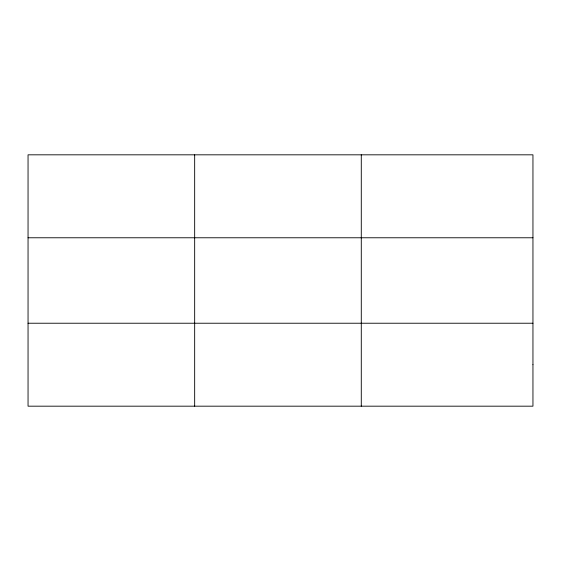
<?xml version="1.0" encoding="UTF-8"?>
<svg xmlns="http://www.w3.org/2000/svg" width="561" height="561" viewBox="0 0 561 561"><rect width="100%" height="100%" fill="white"/><g stroke="black" fill="none" stroke-linecap="round" stroke-linejoin="round"><path stroke-width="0.84" d="M194.667 406.178L194.667 154.822M361.284 406.178L361.284 154.822M28.05 237.773L532.95 237.773M28.05 323.227L532.95 323.227M532.95 364.706L532.95 406.178L28.05 406.178L28.05 154.822L532.95 154.822L532.95 364.706"/></g></svg>
